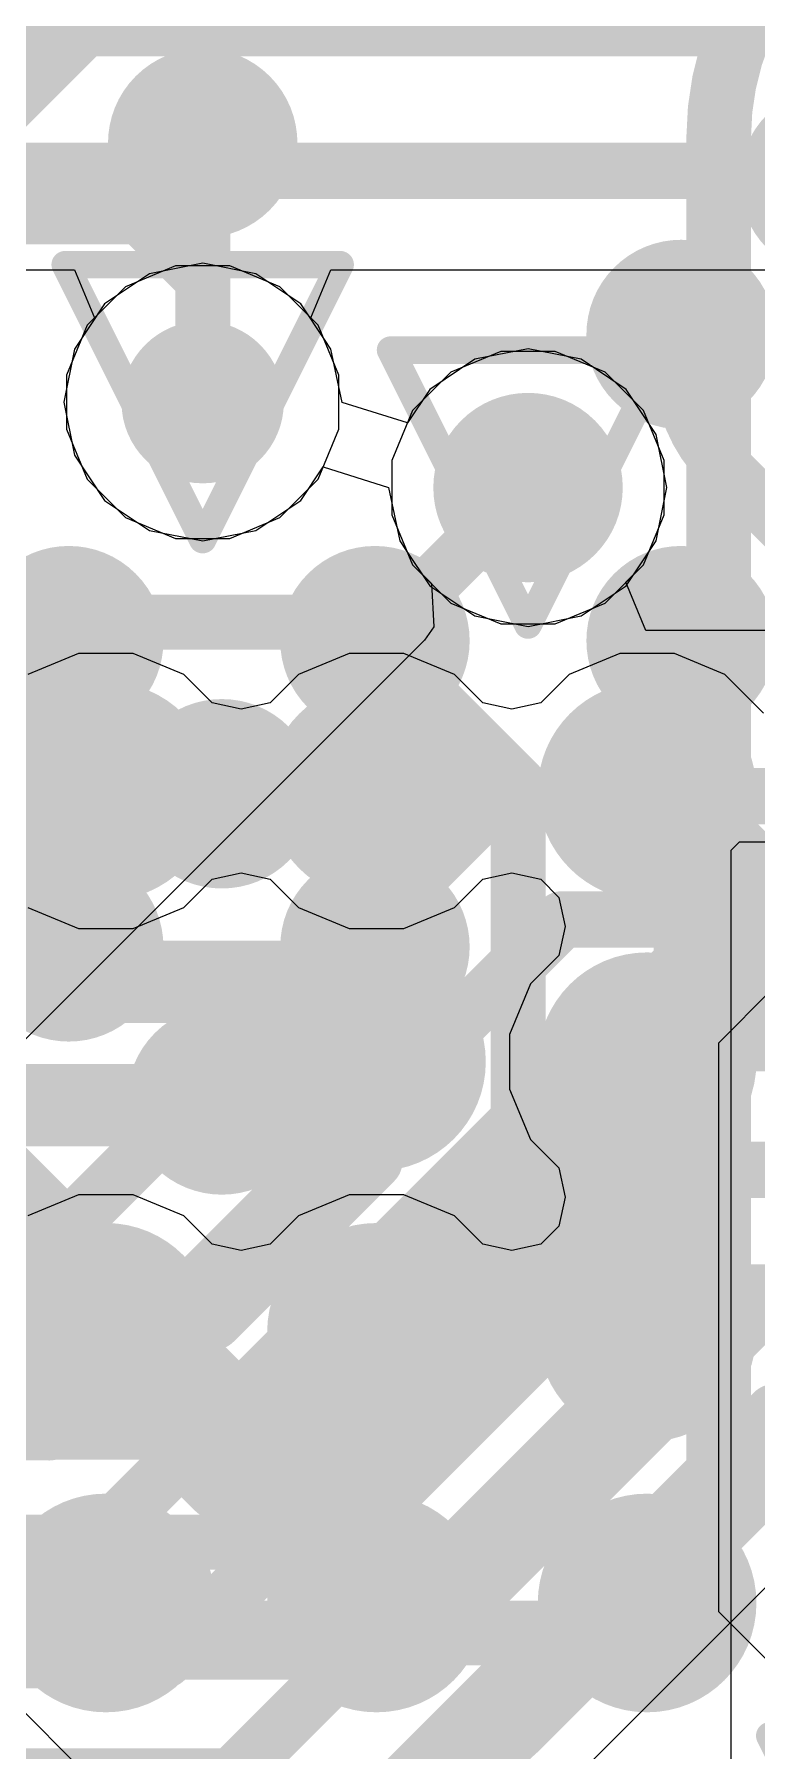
# Model space of a CAD drawing. Header units: inches. Extents: x -6 to 283, y -12 to 154.
# Drawn here: x 53.637 to 54.972, y -2.967 to 0.204 of the extents above; entities that cross this region are included whole.
import ezdxf

# ---------------------------------------------------------------- set-up
doc = ezdxf.new("R2010")
doc.units = ezdxf.units.IN
for name, color, linetype in [('Bottom Layer', 5, 'Continuous'), ('Bottom Paste', 16, 'Continuous'), ('Bottom Solder', 6, 'Continuous'), ('Drill Drawing', 1, 'Continuous'), ('GND-1', 16, 'Continuous'), ('GND-2', 90, 'Continuous'), ('GND-3', 216, 'Continuous'), ('GND-4', 54, 'Continuous'), ('PWR-1', 156, 'Continuous'), ('PWR-2', 130, 'Continuous'), ('Signal L1', 76, 'Continuous'), ('Signal L2', 6, 'Continuous'), ('Top Layer', 1, 'Continuous'), ('Top Overlay', 2, 'Continuous'), ('Top Paste', 8, 'Continuous'), ('Top Solder', 216, 'Continuous'), ('Via Holes', 16, 'Continuous')]:
    doc.layers.add(name, color=color, linetype=linetype)

# ---------------------------------------------------------------- blocks, each defined once
blk = doc.blocks.new('FBGA_153_11_5_13__B_56')
at = {"layer": 'Bottom Layer'}
h = blk.add_hatch(color=5, dxfattribs=at)
edge = h.paths.add_edge_path()
edge.add_arc((-3.25, 3.25), 0.127, 0, 360)
h = blk.add_hatch(color=5, dxfattribs=at)
edge = h.paths.add_edge_path()
edge.add_arc((-2.75, 3.25), 0.127, 0, 360)
h = blk.add_hatch(color=5, dxfattribs=at)
edge = h.paths.add_edge_path()
edge.add_arc((-2.25, 3.25), 0.127, 0, 360)
h = blk.add_hatch(color=5, dxfattribs=at)
edge = h.paths.add_edge_path()
edge.add_arc((-2.75, 2.75), 0.127, 0, 360)
h = blk.add_hatch(color=5, dxfattribs=at)
edge = h.paths.add_edge_path()
edge.add_arc((-2.25, 2.75), 0.127, 0, 360)
h = blk.add_hatch(color=5, dxfattribs=at)
edge = h.paths.add_edge_path()
edge.add_arc((-3.25, 2.25), 0.127, 0, 360)
h = blk.add_hatch(color=5, dxfattribs=at)
edge = h.paths.add_edge_path()
edge.add_arc((-2.75, 2.25), 0.127, 0, 360)
h = blk.add_hatch(color=5, dxfattribs=at)
edge = h.paths.add_edge_path()
edge.add_arc((-2.25, 2.25), 0.127, 0, 360)
h = blk.add_hatch(color=5, dxfattribs=at)
edge = h.paths.add_edge_path()
edge.add_arc((-3.25, 1.75), 0.127, 0, 360)
h = blk.add_hatch(color=5, dxfattribs=at)
edge = h.paths.add_edge_path()
edge.add_arc((-2.75, 1.75), 0.127, 0, 360)
h = blk.add_hatch(color=5, dxfattribs=at)
edge = h.paths.add_edge_path()
edge.add_arc((-2.25, 1.75), 0.127, 0, 360)
at = {"layer": 'Bottom Paste'}
h = blk.add_hatch(color=16, dxfattribs=at)
edge = h.paths.add_edge_path()
edge.add_arc((-3.25, 3.25), 0.127, 0, 360)
h = blk.add_hatch(color=16, dxfattribs=at)
edge = h.paths.add_edge_path()
edge.add_arc((-2.75, 3.25), 0.127, 0, 360)
h = blk.add_hatch(color=16, dxfattribs=at)
edge = h.paths.add_edge_path()
edge.add_arc((-2.25, 3.25), 0.127, 0, 360)
h = blk.add_hatch(color=16, dxfattribs=at)
edge = h.paths.add_edge_path()
edge.add_arc((-2.75, 2.75), 0.127, 0, 360)
h = blk.add_hatch(color=16, dxfattribs=at)
edge = h.paths.add_edge_path()
edge.add_arc((-2.25, 2.75), 0.127, 0, 360)
h = blk.add_hatch(color=16, dxfattribs=at)
edge = h.paths.add_edge_path()
edge.add_arc((-3.25, 2.25), 0.127, 0, 360)
h = blk.add_hatch(color=16, dxfattribs=at)
edge = h.paths.add_edge_path()
edge.add_arc((-2.75, 2.25), 0.127, 0, 360)
h = blk.add_hatch(color=16, dxfattribs=at)
edge = h.paths.add_edge_path()
edge.add_arc((-2.25, 2.25), 0.127, 0, 360)
h = blk.add_hatch(color=16, dxfattribs=at)
edge = h.paths.add_edge_path()
edge.add_arc((-3.25, 1.75), 0.127, 0, 360)
h = blk.add_hatch(color=16, dxfattribs=at)
edge = h.paths.add_edge_path()
edge.add_arc((-2.75, 1.75), 0.127, 0, 360)
h = blk.add_hatch(color=16, dxfattribs=at)
edge = h.paths.add_edge_path()
edge.add_arc((-2.25, 1.75), 0.127, 0, 360)
at = {"layer": 'Bottom Solder'}
h = blk.add_hatch(color=6, dxfattribs=at)
edge = h.paths.add_edge_path()
edge.add_arc((-3.25, 3.25), 0.202, 0, 360)
h = blk.add_hatch(color=6, dxfattribs=at)
edge = h.paths.add_edge_path()
edge.add_arc((-2.75, 3.25), 0.202, 0, 360)
h = blk.add_hatch(color=6, dxfattribs=at)
edge = h.paths.add_edge_path()
edge.add_arc((-2.25, 3.25), 0.202, 0, 360)
h = blk.add_hatch(color=6, dxfattribs=at)
edge = h.paths.add_edge_path()
edge.add_arc((-2.75, 2.75), 0.202, 0, 360)
h = blk.add_hatch(color=6, dxfattribs=at)
edge = h.paths.add_edge_path()
edge.add_arc((-2.25, 2.75), 0.202, 0, 360)
h = blk.add_hatch(color=6, dxfattribs=at)
edge = h.paths.add_edge_path()
edge.add_arc((-3.25, 2.25), 0.202, 0, 360)
h = blk.add_hatch(color=6, dxfattribs=at)
edge = h.paths.add_edge_path()
edge.add_arc((-2.75, 2.25), 0.202, 0, 360)
h = blk.add_hatch(color=6, dxfattribs=at)
edge = h.paths.add_edge_path()
edge.add_arc((-2.25, 2.25), 0.202, 0, 360)
h = blk.add_hatch(color=6, dxfattribs=at)
edge = h.paths.add_edge_path()
edge.add_arc((-3.25, 1.75), 0.202, 0, 360)
h = blk.add_hatch(color=6, dxfattribs=at)
edge = h.paths.add_edge_path()
edge.add_arc((-2.75, 1.75), 0.202, 0, 360)
h = blk.add_hatch(color=6, dxfattribs=at)
edge = h.paths.add_edge_path()
edge.add_arc((-2.25, 1.75), 0.202, 0, 360)
blk = doc.blocks.new('BGA_565_15_5_14_4__57')
at = {"layer": 'Top Layer'}
h = blk.add_hatch(color=1, dxfattribs=at)
edge = h.paths.add_edge_path()
edge.add_arc((6.2, 6.8), 0.125, 0, 360)
h = blk.add_hatch(color=1, dxfattribs=at)
edge = h.paths.add_edge_path()
edge.add_arc((7, 6.8), 0.125, 0, 360)
h = blk.add_hatch(color=1, dxfattribs=at)
edge = h.paths.add_edge_path()
edge.add_arc((7.4, 6.8), 0.125, 0, 360)
h = blk.add_hatch(color=1, dxfattribs=at)
edge = h.paths.add_edge_path()
edge.add_arc((5.8, 6.4), 0.125, 0, 360)
h = blk.add_hatch(color=1, dxfattribs=at)
edge = h.paths.add_edge_path()
edge.add_arc((6.2, 6.4), 0.125, 0, 360)
h = blk.add_hatch(color=1, dxfattribs=at)
edge = h.paths.add_edge_path()
edge.add_arc((6.6, 6.4), 0.125, 0, 360)
h = blk.add_hatch(color=1, dxfattribs=at)
edge = h.paths.add_edge_path()
edge.add_arc((7, 6.4), 0.125, 0, 360)
h = blk.add_hatch(color=1, dxfattribs=at)
edge = h.paths.add_edge_path()
edge.add_arc((7.4, 6.4), 0.125, 0, 360)
h = blk.add_hatch(color=1, dxfattribs=at)
edge = h.paths.add_edge_path()
edge.add_arc((7, 6), 0.125, 0, 360)
h = blk.add_hatch(color=1, dxfattribs=at)
edge = h.paths.add_edge_path()
edge.add_arc((6.175, 5.525), 0.125, 0, 360)
at = {"layer": 'Top Paste'}
h = blk.add_hatch(color=8, dxfattribs=at)
edge = h.paths.add_edge_path()
edge.add_arc((6.2, 6.8), 0.125, 0, 360)
h = blk.add_hatch(color=8, dxfattribs=at)
edge = h.paths.add_edge_path()
edge.add_arc((7, 6.8), 0.125, 0, 360)
h = blk.add_hatch(color=8, dxfattribs=at)
edge = h.paths.add_edge_path()
edge.add_arc((7.4, 6.8), 0.125, 0, 360)
h = blk.add_hatch(color=8, dxfattribs=at)
edge = h.paths.add_edge_path()
edge.add_arc((5.8, 6.4), 0.125, 0, 360)
h = blk.add_hatch(color=8, dxfattribs=at)
edge = h.paths.add_edge_path()
edge.add_arc((6.2, 6.4), 0.125, 0, 360)
h = blk.add_hatch(color=8, dxfattribs=at)
edge = h.paths.add_edge_path()
edge.add_arc((6.6, 6.4), 0.125, 0, 360)
h = blk.add_hatch(color=8, dxfattribs=at)
edge = h.paths.add_edge_path()
edge.add_arc((7, 6.4), 0.125, 0, 360)
h = blk.add_hatch(color=8, dxfattribs=at)
edge = h.paths.add_edge_path()
edge.add_arc((7.4, 6.4), 0.125, 0, 360)
h = blk.add_hatch(color=8, dxfattribs=at)
edge = h.paths.add_edge_path()
edge.add_arc((7, 6), 0.125, 0, 360)
h = blk.add_hatch(color=8, dxfattribs=at)
edge = h.paths.add_edge_path()
edge.add_arc((6.175, 5.525), 0.125, 0, 360)
at = {"layer": 'Top Solder'}
h = blk.add_hatch(color=216, dxfattribs=at)
edge = h.paths.add_edge_path()
edge.add_arc((6.2, 6.8), 0.175, 0, 360)
h = blk.add_hatch(color=216, dxfattribs=at)
edge = h.paths.add_edge_path()
edge.add_arc((7, 6.8), 0.175, 0, 360)
h = blk.add_hatch(color=216, dxfattribs=at)
edge = h.paths.add_edge_path()
edge.add_arc((7.4, 6.8), 0.175, 0, 360)
h = blk.add_hatch(color=216, dxfattribs=at)
edge = h.paths.add_edge_path()
edge.add_arc((5.4, 6.4), 0.175, 0, 360)
h = blk.add_hatch(color=216, dxfattribs=at)
edge = h.paths.add_edge_path()
edge.add_arc((5.8, 6.4), 0.175, 0, 360)
h = blk.add_hatch(color=216, dxfattribs=at)
edge = h.paths.add_edge_path()
edge.add_arc((6.2, 6.4), 0.175, 0, 360)
h = blk.add_hatch(color=216, dxfattribs=at)
edge = h.paths.add_edge_path()
edge.add_arc((6.6, 6.4), 0.175, 0, 360)
h = blk.add_hatch(color=216, dxfattribs=at)
edge = h.paths.add_edge_path()
edge.add_arc((7, 6.4), 0.175, 0, 360)
h = blk.add_hatch(color=216, dxfattribs=at)
edge = h.paths.add_edge_path()
edge.add_arc((7.4, 6.4), 0.175, 0, 360)
h = blk.add_hatch(color=216, dxfattribs=at)
edge = h.paths.add_edge_path()
edge.add_arc((7, 6), 0.175, 0, 360)
h = blk.add_hatch(color=216, dxfattribs=at)
edge = h.paths.add_edge_path()
edge.add_arc((6.175, 5.525), 0.175, 0, 360)
at = {"layer": 'Top Overlay'}
for points in [[(7.845, 7.2958, 0.254, 0.254, 0), (4.22, 7.2958, 0.254, 0.254, 0)], [(7.845, 3.6708, 0.254, 0.254, 0), (7.845, 7.2958, 0.254, 0.254, 0)]]:
    blk.add_lwpolyline(points, format="xyseb", dxfattribs=at)
blk.add_lwpolyline([(7.7815, 7.2958, 0.127, 0.127, 1), (7.9085, 7.2958, 0.127, 0.127, 1)], format="xyseb", close=True, dxfattribs=at)
blk.add_lwpolyline([(7.7815, 7.2958, 0.127, 0.127, 1), (7.9085, 7.2958, 0.127, 0.127, 1)], format="xyseb", close=True, dxfattribs=at)

msp = doc.modelspace()

# ---------------------------------------------------------------- hatches: boundary and pattern name
at = {"layer": 'Bottom Layer'}
h = msp.add_hatch(color=5, dxfattribs=at)
edge = h.paths.add_edge_path()
edge.add_arc((53.9482, -0.4758), 0.15, 0, 360)
h = msp.add_hatch(color=5, dxfattribs=at)
edge = h.paths.add_edge_path()
edge.add_arc((54.5493, -0.6336), 0.15, 0, 360)
at = {"layer": 'GND-1'}
h = msp.add_hatch(color=16, dxfattribs=at)
edge = h.paths.add_edge_path()
edge.add_arc((53.9482, -0.4758), 0.15, 0, 360)
h = msp.add_hatch(color=16, dxfattribs=at)
edge = h.paths.add_edge_path()
edge.add_arc((54.5493, -0.6336), 0.15, 0, 360)
at = {"layer": 'GND-2'}
h = msp.add_hatch(color=90, dxfattribs=at)
edge = h.paths.add_edge_path()
edge.add_arc((53.9482, -0.4758), 0.15, 0, 360)
h = msp.add_hatch(color=90, dxfattribs=at)
edge = h.paths.add_edge_path()
edge.add_arc((54.5493, -0.6336), 0.15, 0, 360)
at = {"layer": 'GND-3'}
h = msp.add_hatch(color=216, dxfattribs=at)
edge = h.paths.add_edge_path()
edge.add_arc((53.9482, -0.4758), 0.15, 0, 360)
h = msp.add_hatch(color=216, dxfattribs=at)
edge = h.paths.add_edge_path()
edge.add_arc((54.5493, -0.6336), 0.15, 0, 360)
at = {"layer": 'GND-4'}
h = msp.add_hatch(color=54, dxfattribs=at)
edge = h.paths.add_edge_path()
edge.add_arc((53.9482, -0.4758), 0.15, 0, 360)
h = msp.add_hatch(color=54, dxfattribs=at)
edge = h.paths.add_edge_path()
edge.add_arc((54.5493, -0.6336), 0.15, 0, 360)
at = {"layer": 'PWR-1'}
h = msp.add_hatch(color=156, dxfattribs=at)
edge = h.paths.add_edge_path()
edge.add_arc((53.9482, -0.4758), 0.15, 0, 360)
h = msp.add_hatch(color=156, dxfattribs=at)
edge = h.paths.add_edge_path()
edge.add_arc((54.5493, -0.6336), 0.15, 0, 360)
at = {"layer": 'PWR-2'}
h = msp.add_hatch(color=130, dxfattribs=at)
edge = h.paths.add_edge_path()
edge.add_arc((53.9482, -0.4758), 0.15, 0, 360)
h = msp.add_hatch(color=130, dxfattribs=at)
edge = h.paths.add_edge_path()
edge.add_arc((54.5493, -0.6336), 0.15, 0, 360)
at = {"layer": 'Signal L1'}
h = msp.add_hatch(color=76, dxfattribs=at)
edge = h.paths.add_edge_path()
edge.add_arc((53.9482, -0.4758), 0.15, 0, 360)
h = msp.add_hatch(color=76, dxfattribs=at)
edge = h.paths.add_edge_path()
edge.add_arc((54.5493, -0.6336), 0.15, 0, 360)
at = {"layer": 'Signal L2'}
h = msp.add_hatch(color=6, dxfattribs=at)
edge = h.paths.add_edge_path()
edge.add_arc((53.9482, -0.4758), 0.15, 0, 360)
h = msp.add_hatch(color=6, dxfattribs=at)
edge = h.paths.add_edge_path()
edge.add_arc((54.5493, -0.6336), 0.15, 0, 360)
at = {"layer": 'Top Layer'}
h = msp.add_hatch(color=1, dxfattribs=at)
edge = h.paths.add_edge_path()
edge.add_arc((53.9482, -0.4758), 0.15, 0, 360)
h = msp.add_hatch(color=1, dxfattribs=at)
edge = h.paths.add_edge_path()
edge.add_arc((54.5493, -0.6336), 0.15, 0, 360)
at = {"layer": 'Via Holes'}
h = msp.add_hatch(color=7, dxfattribs=at)
edge = h.paths.add_edge_path()
edge.add_arc((53.9482, -0.4758), 0.075, 0, 360)
h = msp.add_hatch(color=7, dxfattribs=at)
edge = h.paths.add_edge_path()
edge.add_arc((54.5493, -0.6336), 0.075, 0, 360)

# ---------------------------------------------------------------- linework, layer by layer
at = {"layer": 'Bottom Layer'}
for p, q in [((51.3199, -0.2311), (53.7113, -0.2311)), ((53.7113, -0.2311), (53.7481, -0.32)), ((54.1483, -0.32), (54.1851, -0.2311)), ((54.1851, -0.2311), (57.1092, -0.2311)), ((53.7349, -0.3333), (53.6966, -0.4257)), ((53.7481, -0.32), (53.7349, -0.3333)), ((54.1615, -0.3333), (54.1483, -0.32)), ((54.1998, -0.4257), (54.1615, -0.3333)), ((54.4993, -0.382), (54.4068, -0.4203)), ((54.5994, -0.382), (54.4993, -0.382)), ((54.6919, -0.4203), (54.5994, -0.382)), ((53.6966, -0.4257), (53.6966, -0.5258)), ((54.1998, -0.5258), (54.1998, -0.4257)), ((54.4068, -0.4203), (54.336, -0.4911)), ((54.7626, -0.4911), (54.6919, -0.4203)), ((54.336, -0.4911), (54.2977, -0.5836)), ((54.8009, -0.5836), (54.7626, -0.4911)), ((53.6966, -0.5258), (53.7349, -0.6183)), ((54.1615, -0.6183), (54.1998, -0.5258)), ((54.2977, -0.5836), (54.2977, -0.6837)), ((54.8009, -0.6837), (54.8009, -0.5836)), ((53.7349, -0.6183), (53.8057, -0.6891)), ((54.0907, -0.6891), (54.1615, -0.6183)), ((53.8057, -0.6891), (53.8981, -0.7274)), ((53.9982, -0.7274), (54.0907, -0.6891)), ((54.2977, -0.6837), (54.336, -0.7761)), ((54.7626, -0.7761), (54.8009, -0.6837)), ((53.8981, -0.7274), (53.9982, -0.7274)), ((54.336, -0.7761), (54.4068, -0.8469)), ((54.6919, -0.8469), (54.7626, -0.7761)), ((54.4068, -0.8469), (54.4993, -0.8852)), ((54.5994, -0.8852), (54.6919, -0.8469)), ((54.4993, -0.8852), (54.5994, -0.8852)), ((53.7188, -0.9404), (53.6254, -0.979)), ((53.8198, -0.9404), (53.7188, -0.9404)), ((53.9132, -0.979), (53.8198, -0.9404)), ((54.2188, -0.9404), (54.1254, -0.979)), ((54.3198, -0.9404), (54.2188, -0.9404)), ((54.4132, -0.979), (54.3198, -0.9404)), ((54.7188, -0.9404), (54.6254, -0.979)), ((54.8198, -0.9404), (54.7188, -0.9404)), ((54.9132, -0.979), (54.8198, -0.9404)), ((53.9656, -1.0315), (53.9132, -0.979)), ((54.1254, -0.979), (54.073, -1.0315)), ((54.4656, -1.0315), (54.4132, -0.979)), ((54.6254, -0.979), (54.573, -1.0315)), ((54.9846, -1.0505), (54.9132, -0.979)), ((54.0193, -1.043), (53.9656, -1.0315)), ((54.073, -1.0315), (54.0193, -1.043)), ((54.5193, -1.043), (54.4656, -1.0315)), ((54.573, -1.0315), (54.5193, -1.043)), ((54.9397, -1.2885), (54.9238, -1.3044)), ((61.5168, -1.2885), (54.9397, -1.2885)), ((54.9238, -1.3044), (54.9238, -7.1748)), ((53.9132, -1.4097), (53.9656, -1.3573)), ((53.9656, -1.3573), (54.0193, -1.3457)), ((54.0193, -1.3457), (54.073, -1.3573)), ((54.073, -1.3573), (54.1254, -1.4097)), ((54.4132, -1.4097), (54.4656, -1.3573)), ((54.4656, -1.3573), (54.5193, -1.3457)), ((54.5193, -1.3457), (54.573, -1.3573)), ((54.573, -1.3573), (54.6064, -1.3907)), ((54.6064, -1.3907), (54.6179, -1.4444)), ((53.6254, -1.4097), (53.7188, -1.4484)), ((53.8198, -1.4484), (53.9132, -1.4097)), ((54.1254, -1.4097), (54.2188, -1.4484)), ((54.3198, -1.4484), (54.4132, -1.4097)), ((53.7188, -1.4484), (53.8198, -1.4484)), ((54.2188, -1.4484), (54.3198, -1.4484)), ((54.6179, -1.4444), (54.6064, -1.498)), ((54.6064, -1.498), (54.5539, -1.5505)), ((54.5539, -1.5505), (54.5153, -1.6438)), ((54.5153, -1.6438), (54.5153, -1.7449)), ((54.5153, -1.7449), (54.5539, -1.8382)), ((54.5539, -1.8382), (54.6064, -1.8907)), ((54.6064, -1.8907), (54.6179, -1.9444)), ((53.7188, -1.9404), (53.6254, -1.979)), ((53.8198, -1.9404), (53.7188, -1.9404)), ((53.9132, -1.979), (53.8198, -1.9404)), ((54.2188, -1.9404), (54.1254, -1.979)), ((54.3198, -1.9404), (54.2188, -1.9404)), ((54.4132, -1.979), (54.3198, -1.9404)), ((54.6179, -1.9444), (54.6064, -1.998)), ((53.9656, -2.0315), (53.9132, -1.979)), ((54.1254, -1.979), (54.073, -2.0315)), ((54.4656, -2.0315), (54.4132, -1.979)), ((54.6064, -1.998), (54.573, -2.0315)), ((54.0193, -2.043), (53.9656, -2.0315)), ((54.073, -2.0315), (54.0193, -2.043)), ((54.5193, -2.043), (54.4656, -2.0315)), ((54.573, -2.0315), (54.5193, -2.043))]:
    msp.add_line(p, q, dxfattribs=at)
for points in [[(51.4279, 0.215, 0.1041, 0.1041, 0), (57.3232, 0.215, 0.1041, 0.1041, 0)], [(51.3199, -0.0486, 0.1041, 0.1041, 0), (57.1848, -0.0486, 0.1041, 0.1041, 0)], [(54.7693, -1.1944, 0.2032, 0.2032, 0), (55.2693, -1.6944, 0.2032, 0.2032, 0)], [(53.2481, -1.5467, 0.1524, 0.1524, 0), (54.1216, -1.5467, 0.1524, 0.1524, 0)], [(54.1216, -1.5467, 0.1524, 0.1524, 0), (54.2693, -1.6944, 0.1524, 0.1524, 0)]]:
    msp.add_lwpolyline(points, format="xyseb", dxfattribs=at)
for points in [[(54.7185, -1.1944, 0.1016, 0.1016, 1), (54.8201, -1.1944, 0.1016, 0.1016, 1)], [(54.0835, -1.5467, 0.0762, 0.0762, 1), (54.1597, -1.5467, 0.0762, 0.0762, 1)], [(54.0835, -1.5467, 0.0762, 0.0762, 1), (54.1597, -1.5467, 0.0762, 0.0762, 1)], [(54.2312, -1.6944, 0.0762, 0.0762, 1), (54.3074, -1.6944, 0.0762, 0.0762, 1)]]:
    msp.add_lwpolyline(points, format="xyseb", close=True, dxfattribs=at)
at = {"layer": 'Drill Drawing'}
for points in [[(53.6942, -0.2218, 0.0508, 0.0508, 0), (54.2022, -0.2218, 0.0508, 0.0508, 0)], [(53.6942, -0.2218, 0.0508, 0.0508, 0), (53.9482, -0.7298, 0.0508, 0.0508, 0)], [(53.9482, -0.7298, 0.0508, 0.0508, 0), (54.2022, -0.2218, 0.0508, 0.0508, 0)], [(54.2953, -0.3796, 0.0508, 0.0508, 0), (54.8033, -0.3796, 0.0508, 0.0508, 0)], [(54.2953, -0.3796, 0.0508, 0.0508, 0), (54.5493, -0.8876, 0.0508, 0.0508, 0)], [(54.5493, -0.8876, 0.0508, 0.0508, 0), (54.8033, -0.3796, 0.0508, 0.0508, 0)], [(54.9959, -2.9398, 0.0508, 0.0508, 0), (55.5039, -2.9398, 0.0508, 0.0508, 0)], [(54.9959, -2.9398, 0.0508, 0.0508, 0), (55.2499, -3.4478, 0.0508, 0.0508, 0)]]:
    msp.add_lwpolyline(points, format="xyseb", dxfattribs=at)
for points in [[(53.6815, -0.2218, 0.0254, 0.0254, 1), (53.7069, -0.2218, 0.0254, 0.0254, 1)], [(53.6815, -0.2218, 0.0254, 0.0254, 1), (53.7069, -0.2218, 0.0254, 0.0254, 1)], [(54.1895, -0.2218, 0.0254, 0.0254, 1), (54.2149, -0.2218, 0.0254, 0.0254, 1)], [(54.1895, -0.2218, 0.0254, 0.0254, 1), (54.2149, -0.2218, 0.0254, 0.0254, 1)], [(54.2826, -0.3796, 0.0254, 0.0254, 1), (54.308, -0.3796, 0.0254, 0.0254, 1)], [(54.2826, -0.3796, 0.0254, 0.0254, 1), (54.308, -0.3796, 0.0254, 0.0254, 1)], [(54.7906, -0.3796, 0.0254, 0.0254, 1), (54.816, -0.3796, 0.0254, 0.0254, 1)], [(54.7906, -0.3796, 0.0254, 0.0254, 1), (54.816, -0.3796, 0.0254, 0.0254, 1)], [(53.9355, -0.7298, 0.0254, 0.0254, 1), (53.9609, -0.7298, 0.0254, 0.0254, 1)], [(53.9355, -0.7298, 0.0254, 0.0254, 1), (53.9609, -0.7298, 0.0254, 0.0254, 1)], [(54.5366, -0.8876, 0.0254, 0.0254, 1), (54.562, -0.8876, 0.0254, 0.0254, 1)], [(54.5366, -0.8876, 0.0254, 0.0254, 1), (54.562, -0.8876, 0.0254, 0.0254, 1)], [(54.9832, -2.9398, 0.0254, 0.0254, 1), (55.0086, -2.9398, 0.0254, 0.0254, 1)], [(54.9832, -2.9398, 0.0254, 0.0254, 1), (55.0086, -2.9398, 0.0254, 0.0254, 1)]]:
    msp.add_lwpolyline(points, format="xyseb", close=True, dxfattribs=at)
at = {"layer": 'GND-1'}
for p, q in [((53.8981, -0.2242), (53.8057, -0.2625)), ((53.9982, -0.2242), (53.8981, -0.2242)), ((54.0907, -0.2625), (53.9982, -0.2242)), ((53.8057, -0.2625), (53.7349, -0.3333)), ((54.1615, -0.3333), (54.0907, -0.2625)), ((53.7349, -0.3333), (53.6966, -0.4257)), ((54.1998, -0.4257), (54.1615, -0.3333)), ((54.4993, -0.382), (54.4068, -0.4203)), ((54.5994, -0.382), (54.4993, -0.382)), ((54.6919, -0.4203), (54.5994, -0.382)), ((53.6966, -0.4257), (53.6966, -0.5258)), ((54.1998, -0.5258), (54.1998, -0.4257)), ((54.4068, -0.4203), (54.336, -0.4911)), ((54.7626, -0.4911), (54.6919, -0.4203)), ((54.336, -0.4911), (54.2977, -0.5836)), ((54.8009, -0.5836), (54.7626, -0.4911)), ((53.6966, -0.5258), (53.7349, -0.6183)), ((54.1615, -0.6183), (54.1998, -0.5258)), ((54.2977, -0.5836), (54.2977, -0.6837)), ((54.8009, -0.6837), (54.8009, -0.5836)), ((53.7349, -0.6183), (53.8057, -0.6891)), ((54.0907, -0.6891), (54.1615, -0.6183)), ((53.8057, -0.6891), (53.8981, -0.7274)), ((53.9982, -0.7274), (54.0907, -0.6891)), ((54.2977, -0.6837), (54.336, -0.7761)), ((54.7626, -0.7761), (54.8009, -0.6837)), ((53.8981, -0.7274), (53.9982, -0.7274)), ((54.336, -0.7761), (54.4068, -0.8469)), ((54.6919, -0.8469), (54.7626, -0.7761)), ((54.4068, -0.8469), (54.4993, -0.8852)), ((54.5994, -0.8852), (54.6919, -0.8469)), ((54.4993, -0.8852), (54.5994, -0.8852))]:
    msp.add_line(p, q, dxfattribs=at)
at = {"layer": 'GND-2'}
for p, q in [((53.8981, -0.2242), (53.8057, -0.2625)), ((53.9982, -0.2242), (53.8981, -0.2242)), ((54.0907, -0.2625), (53.9982, -0.2242)), ((53.8057, -0.2625), (53.7349, -0.3333)), ((54.1615, -0.3333), (54.0907, -0.2625)), ((53.7349, -0.3333), (53.6966, -0.4257)), ((54.1998, -0.4257), (54.1615, -0.3333)), ((54.4993, -0.382), (54.4068, -0.4203)), ((54.5994, -0.382), (54.4993, -0.382)), ((54.6919, -0.4203), (54.5994, -0.382)), ((53.6966, -0.4257), (53.6966, -0.5258)), ((54.1998, -0.5258), (54.1998, -0.4257)), ((54.4068, -0.4203), (54.336, -0.4911)), ((54.7626, -0.4911), (54.6919, -0.4203)), ((54.336, -0.4911), (54.2977, -0.5836)), ((54.8009, -0.5836), (54.7626, -0.4911)), ((53.6966, -0.5258), (53.7349, -0.6183)), ((54.1615, -0.6183), (54.1998, -0.5258)), ((54.2977, -0.5836), (54.2977, -0.6837)), ((54.8009, -0.6837), (54.8009, -0.5836)), ((53.7349, -0.6183), (53.8057, -0.6891)), ((54.0907, -0.6891), (54.1615, -0.6183)), ((53.8057, -0.6891), (53.8981, -0.7274)), ((53.9982, -0.7274), (54.0907, -0.6891)), ((54.2977, -0.6837), (54.336, -0.7761)), ((54.7626, -0.7761), (54.8009, -0.6837)), ((53.8981, -0.7274), (53.9982, -0.7274)), ((54.336, -0.7761), (54.4068, -0.8469)), ((54.6919, -0.8469), (54.7626, -0.7761)), ((54.4068, -0.8469), (54.4993, -0.8852)), ((54.5994, -0.8852), (54.6919, -0.8469)), ((54.4993, -0.8852), (54.5994, -0.8852))]:
    msp.add_line(p, q, dxfattribs=at)
at = {"layer": 'GND-3'}
for p, q in [((53.8981, -0.2242), (53.8057, -0.2625)), ((53.9982, -0.2242), (53.8981, -0.2242)), ((54.0907, -0.2625), (53.9982, -0.2242)), ((53.8057, -0.2625), (53.7349, -0.3333)), ((54.1615, -0.3333), (54.0907, -0.2625)), ((53.7349, -0.3333), (53.6966, -0.4257)), ((54.1998, -0.4257), (54.1615, -0.3333)), ((54.4993, -0.382), (54.4068, -0.4203)), ((54.5994, -0.382), (54.4993, -0.382)), ((54.6919, -0.4203), (54.5994, -0.382)), ((53.6966, -0.4257), (53.6966, -0.5258)), ((54.1998, -0.5258), (54.1998, -0.4257)), ((54.4068, -0.4203), (54.336, -0.4911)), ((54.7626, -0.4911), (54.6919, -0.4203)), ((54.336, -0.4911), (54.2977, -0.5836)), ((54.8009, -0.5836), (54.7626, -0.4911)), ((53.6966, -0.5258), (53.7349, -0.6183)), ((54.1615, -0.6183), (54.1998, -0.5258)), ((54.2977, -0.5836), (54.2977, -0.6837)), ((54.8009, -0.6837), (54.8009, -0.5836)), ((53.7349, -0.6183), (53.8057, -0.6891)), ((54.0907, -0.6891), (54.1615, -0.6183)), ((53.8057, -0.6891), (53.8981, -0.7274)), ((53.9982, -0.7274), (54.0907, -0.6891)), ((54.2977, -0.6837), (54.336, -0.7761)), ((54.7626, -0.7761), (54.8009, -0.6837)), ((53.8981, -0.7274), (53.9982, -0.7274)), ((54.336, -0.7761), (54.4068, -0.8469)), ((54.6919, -0.8469), (54.7626, -0.7761)), ((54.4068, -0.8469), (54.4993, -0.8852)), ((54.5994, -0.8852), (54.6919, -0.8469)), ((54.4993, -0.8852), (54.5994, -0.8852))]:
    msp.add_line(p, q, dxfattribs=at)
at = {"layer": 'GND-4'}
for p, q in [((53.8981, -0.2242), (53.8057, -0.2625)), ((53.9982, -0.2242), (53.8981, -0.2242)), ((54.0907, -0.2625), (53.9982, -0.2242)), ((53.8057, -0.2625), (53.7349, -0.3333)), ((54.1615, -0.3333), (54.0907, -0.2625)), ((53.7349, -0.3333), (53.6966, -0.4257)), ((54.1998, -0.4257), (54.1615, -0.3333)), ((54.4993, -0.382), (54.4068, -0.4203)), ((54.5994, -0.382), (54.4993, -0.382)), ((54.6919, -0.4203), (54.5994, -0.382)), ((53.6966, -0.4257), (53.6966, -0.5258)), ((54.1998, -0.5258), (54.1998, -0.4257)), ((54.4068, -0.4203), (54.336, -0.4911)), ((54.7626, -0.4911), (54.6919, -0.4203)), ((54.336, -0.4911), (54.2977, -0.5836)), ((54.8009, -0.5836), (54.7626, -0.4911)), ((53.6966, -0.5258), (53.7349, -0.6183)), ((54.1615, -0.6183), (54.1998, -0.5258)), ((54.2977, -0.5836), (54.2977, -0.6837)), ((54.8009, -0.6837), (54.8009, -0.5836)), ((53.7349, -0.6183), (53.8057, -0.6891)), ((54.0907, -0.6891), (54.1615, -0.6183)), ((53.8057, -0.6891), (53.8981, -0.7274)), ((53.9982, -0.7274), (54.0907, -0.6891)), ((54.2977, -0.6837), (54.336, -0.7761)), ((54.7626, -0.7761), (54.8009, -0.6837)), ((53.8981, -0.7274), (53.9982, -0.7274)), ((54.336, -0.7761), (54.4068, -0.8469)), ((54.6919, -0.8469), (54.7626, -0.7761)), ((54.4068, -0.8469), (54.4993, -0.8852)), ((54.5994, -0.8852), (54.6919, -0.8469)), ((54.4993, -0.8852), (54.5994, -0.8852))]:
    msp.add_line(p, q, dxfattribs=at)
at = {"layer": 'PWR-1'}
for p, q in [((53.9482, -0.2192), (53.85, -0.2388)), ((54.0464, -0.2388), (53.9482, -0.2192)), ((53.85, -0.2388), (53.7668, -0.2944)), ((54.1296, -0.2944), (54.0464, -0.2388)), ((53.7668, -0.2944), (53.7112, -0.3776)), ((54.1745, -0.3616), (54.1296, -0.2944)), ((53.7112, -0.3776), (53.6917, -0.4758)), ((54.1852, -0.3776), (54.1745, -0.3616)), ((54.2061, -0.4762), (54.1852, -0.3776)), ((54.5493, -0.3771), (54.4512, -0.3966)), ((54.6475, -0.3966), (54.5493, -0.3771)), ((54.4512, -0.3966), (54.3679, -0.4522)), ((54.7307, -0.4522), (54.6475, -0.3966)), ((54.3679, -0.4522), (54.3266, -0.5141)), ((54.7863, -0.5354), (54.7307, -0.4522)), ((53.6917, -0.4758), (53.7112, -0.5739)), ((54.3266, -0.5141), (54.2061, -0.4762)), ((54.8059, -0.6336), (54.7863, -0.5354)), ((53.7112, -0.5739), (53.7668, -0.6572)), ((54.1296, -0.6572), (54.171, -0.5953)), ((54.171, -0.5953), (54.2915, -0.6332)), ((54.2915, -0.6332), (54.3123, -0.7318)), ((54.7863, -0.7318), (54.8059, -0.6336)), ((53.7668, -0.6572), (53.85, -0.7128)), ((54.0464, -0.7128), (54.1296, -0.6572)), ((53.85, -0.7128), (53.9482, -0.7323)), ((53.9482, -0.7323), (54.0464, -0.7128)), ((54.3123, -0.7318), (54.3231, -0.7478)), ((54.3231, -0.7478), (54.3679, -0.815)), ((54.7307, -0.815), (54.7863, -0.7318)), ((54.3679, -0.815), (54.4512, -0.8706)), ((54.6475, -0.8706), (54.7307, -0.815)), ((54.4512, -0.8706), (54.5493, -0.8901)), ((54.5493, -0.8901), (54.6475, -0.8706))]:
    msp.add_line(p, q, dxfattribs=at)
at = {"layer": 'PWR-2'}
for p, q in [((53.8981, -0.2242), (53.8057, -0.2625)), ((53.9982, -0.2242), (53.8981, -0.2242)), ((54.0907, -0.2625), (53.9982, -0.2242)), ((53.8057, -0.2625), (53.7349, -0.3333)), ((54.1615, -0.3333), (54.0907, -0.2625)), ((53.7349, -0.3333), (53.6966, -0.4257)), ((54.1998, -0.4257), (54.1615, -0.3333)), ((54.4993, -0.382), (54.4068, -0.4203)), ((54.5994, -0.382), (54.4993, -0.382)), ((54.6919, -0.4203), (54.5994, -0.382)), ((53.6966, -0.4257), (53.6966, -0.5258)), ((54.1998, -0.5258), (54.1998, -0.4257)), ((54.4068, -0.4203), (54.336, -0.4911)), ((54.7626, -0.4911), (54.6919, -0.4203)), ((54.336, -0.4911), (54.2977, -0.5836)), ((54.8009, -0.5836), (54.7626, -0.4911)), ((53.6966, -0.5258), (53.7349, -0.6183)), ((54.1615, -0.6183), (54.1998, -0.5258)), ((54.2977, -0.5836), (54.2977, -0.6837)), ((54.8009, -0.6837), (54.8009, -0.5836)), ((53.7349, -0.6183), (53.8057, -0.6891)), ((54.0907, -0.6891), (54.1615, -0.6183)), ((53.8057, -0.6891), (53.8981, -0.7274)), ((53.9982, -0.7274), (54.0907, -0.6891)), ((54.2977, -0.6837), (54.336, -0.7761)), ((54.7626, -0.7761), (54.8009, -0.6837)), ((53.8981, -0.7274), (53.9982, -0.7274)), ((54.336, -0.7761), (54.3707, -0.8108)), ((54.7302, -0.8086), (54.7626, -0.7761)), ((54.3707, -0.8108), (54.3755, -0.8908)), ((54.767, -0.8975), (54.7302, -0.8086)), ((54.3579, -0.9155), (53.3883, -1.8851)), ((54.3755, -0.8908), (54.3579, -0.9155)), ((55.7844, -0.8975), (54.767, -0.8975))]:
    msp.add_line(p, q, dxfattribs=at)
for points in [[(53.5386, -2.1618, 0.1041, 0.1041, 0), (54.4968, -1.2036, 0.1041, 0.1041, 0)], [(54.4968, -1.2036, 0.1041, 0.1041, 0), (61.3548, -1.2036, 0.1041, 0.1041, 0)], [(53.6646, -2.3791, 0.1041, 0.1041, 0), (54.6123, -1.4315, 0.1041, 0.1041, 0)], [(54.6123, -1.4315, 0.1041, 0.1041, 0), (61.2012, -1.4315, 0.1041, 0.1041, 0)], [(53.7464, -2.5883, 0.1041, 0.1041, 0), (54.6749, -1.6599, 0.1041, 0.1041, 0)], [(54.6749, -1.6599, 0.1041, 0.1041, 0), (61.0555, -1.6599, 0.1041, 0.1041, 0)], [(53.8783, -2.7998, 0.1041, 0.1041, 0), (54.7838, -1.8944, 0.1041, 0.1041, 0)], [(54.7838, -1.8944, 0.1041, 0.1041, 0), (60.8693, -1.8944, 0.1041, 0.1041, 0)], [(54.0019, -3.0152, 0.1041, 0.1041, 0), (54.8962, -2.1208, 0.1041, 0.1041, 0)], [(54.8962, -2.1208, 0.1041, 0.1041, 0), (60.6203, -2.1208, 0.1041, 0.1041, 0)], [(54.1145, -3.2315, 0.1041, 0.1041, 0), (55.0039, -2.3421, 0.1041, 0.1041, 0)], [(55.0039, -2.3421, 0.1041, 0.1041, 0), (60.4196, -2.3421, 0.1041, 0.1041, 0)], [(45.0432, -2.3791, 0.1041, 0.1041, 0), (53.6646, -2.3791, 0.1041, 0.1041, 0)], [(45.4198, -2.5883, 0.1041, 0.1041, 0), (53.7464, -2.5883, 0.1041, 0.1041, 0)], [(45.57, -2.7998, 0.1041, 0.1041, 0), (53.8783, -2.7998, 0.1041, 0.1041, 0)], [(45.7264, -3.0152, 0.1041, 0.1041, 0), (54.0019, -3.0152, 0.1041, 0.1041, 0)]]:
    msp.add_lwpolyline(points, format="xyseb", dxfattribs=at)
for points in [[(54.4708, -1.2036, 0.0521, 0.0521, 1), (54.5229, -1.2036, 0.0521, 0.0521, 1)], [(54.4708, -1.2036, 0.0521, 0.0521, 1), (54.5229, -1.2036, 0.0521, 0.0521, 1)], [(54.5862, -1.4315, 0.0521, 0.0521, 1), (54.6383, -1.4315, 0.0521, 0.0521, 1)], [(54.5862, -1.4315, 0.0521, 0.0521, 1), (54.6383, -1.4315, 0.0521, 0.0521, 1)], [(54.6488, -1.6599, 0.0521, 0.0521, 1), (54.7009, -1.6599, 0.0521, 0.0521, 1)], [(54.6488, -1.6599, 0.0521, 0.0521, 1), (54.7009, -1.6599, 0.0521, 0.0521, 1)], [(54.7577, -1.8944, 0.0521, 0.0521, 1), (54.8098, -1.8944, 0.0521, 0.0521, 1)], [(54.7577, -1.8944, 0.0521, 0.0521, 1), (54.8098, -1.8944, 0.0521, 0.0521, 1)], [(54.8702, -2.1208, 0.0521, 0.0521, 1), (54.9223, -2.1208, 0.0521, 0.0521, 1)], [(54.8702, -2.1208, 0.0521, 0.0521, 1), (54.9223, -2.1208, 0.0521, 0.0521, 1)], [(54.9778, -2.3421, 0.0521, 0.0521, 1), (55.0299, -2.3421, 0.0521, 0.0521, 1)], [(54.9778, -2.3421, 0.0521, 0.0521, 1), (55.0299, -2.3421, 0.0521, 0.0521, 1)], [(53.6386, -2.3791, 0.0521, 0.0521, 1), (53.6907, -2.3791, 0.0521, 0.0521, 1)], [(53.6386, -2.3791, 0.0521, 0.0521, 1), (53.6907, -2.3791, 0.0521, 0.0521, 1)], [(53.7204, -2.5883, 0.0521, 0.0521, 1), (53.7724, -2.5883, 0.0521, 0.0521, 1)], [(53.7204, -2.5883, 0.0521, 0.0521, 1), (53.7724, -2.5883, 0.0521, 0.0521, 1)], [(53.8522, -2.7998, 0.0521, 0.0521, 1), (53.9043, -2.7998, 0.0521, 0.0521, 1)], [(53.8522, -2.7998, 0.0521, 0.0521, 1), (53.9043, -2.7998, 0.0521, 0.0521, 1)], [(53.9758, -3.0152, 0.0521, 0.0521, 1), (54.0279, -3.0152, 0.0521, 0.0521, 1)], [(53.9758, -3.0152, 0.0521, 0.0521, 1), (54.0279, -3.0152, 0.0521, 0.0521, 1)]]:
    msp.add_lwpolyline(points, format="xyseb", close=True, dxfattribs=at)
at = {"layer": 'Signal L1'}
for points in [[(54.9016, 0.0141, 0.1194, 0.1194, -0.198879), (55.0537, 0.3797, 0.1194, 0.1194, 0)], [(54.9016, 0.0141, 0.1194, 0.1194, 0), (54.9016, 0.013, 0.1194, 0.1194, 0)], [(54.9016, -2.4393, 0.1194, 0.1194, 0), (54.9016, 0.013, 0.1194, 0.1194, 0)], [(52.8348, -0.1337, 0.1016, 0.1016, 0), (53.8331, -0.1337, 0.1016, 0.1016, 0)], [(53.8331, -0.1337, 0.1016, 0.1016, 0), (53.9482, -0.2488, 0.1016, 0.1016, 0)], [(53.9482, -0.4758, 0.1016, 0.1016, 0), (53.9482, -0.2488, 0.1016, 0.1016, 0)], [(54.3005, -0.8825, 0.1016, 0.1016, 0), (54.5493, -0.6336, 0.1016, 0.1016, 0)], [(52.4262, -0.8825, 0.1016, 0.1016, 0), (54.3005, -0.8825, 0.1016, 0.1016, 0)], [(54.9019, -2.4492, 0.1194, 0.1194, -0.422721), (54.6097, -2.7499, 0.1194, 0.1194, 0)], [(54.9016, -2.4393, 0.1194, 0.1194, 0), (54.9019, -2.4492, 0.1194, 0.1194, 0)], [(52.5465, -2.7499, 0.1194, 0.1194, 0), (54.6086, -2.7499, 0.1194, 0.1194, 0)], [(54.6086, -2.7499, 0.1194, 0.1194, 0), (54.6097, -2.7499, 0.1194, 0.1194, 0)]]:
    msp.add_lwpolyline(points, format="xyseb", dxfattribs=at)
for points in [[(54.8717, 0.0141, 0.0597, 0.0597, 1), (54.9314, 0.0141, 0.0597, 0.0597, 1)], [(54.8717, 0.0141, 0.0597, 0.0597, 1), (54.9314, 0.0141, 0.0597, 0.0597, 1)], [(54.8717, 0.013, 0.0597, 0.0597, 1), (54.9314, 0.013, 0.0597, 0.0597, 1)], [(54.8717, 0.013, 0.0597, 0.0597, 1), (54.9314, 0.013, 0.0597, 0.0597, 1)], [(53.8077, -0.1337, 0.0508, 0.0508, 1), (53.8585, -0.1337, 0.0508, 0.0508, 1)], [(53.8077, -0.1337, 0.0508, 0.0508, 1), (53.8585, -0.1337, 0.0508, 0.0508, 1)], [(53.9228, -0.2488, 0.0508, 0.0508, 1), (53.9736, -0.2488, 0.0508, 0.0508, 1)], [(53.9228, -0.2488, 0.0508, 0.0508, 1), (53.9736, -0.2488, 0.0508, 0.0508, 1)], [(53.9228, -0.4758, 0.0508, 0.0508, 1), (53.9736, -0.4758, 0.0508, 0.0508, 1)], [(54.5239, -0.6336, 0.0508, 0.0508, 1), (54.5747, -0.6336, 0.0508, 0.0508, 1)], [(54.2751, -0.8825, 0.0508, 0.0508, 1), (54.3259, -0.8825, 0.0508, 0.0508, 1)], [(54.2751, -0.8825, 0.0508, 0.0508, 1), (54.3259, -0.8825, 0.0508, 0.0508, 1)], [(54.8717, -2.4393, 0.0597, 0.0597, 1), (54.9314, -2.4393, 0.0597, 0.0597, 1)], [(54.8717, -2.4393, 0.0597, 0.0597, 1), (54.9314, -2.4393, 0.0597, 0.0597, 1)], [(54.872, -2.4492, 0.0597, 0.0597, 1), (54.9317, -2.4492, 0.0597, 0.0597, 1)], [(54.872, -2.4492, 0.0597, 0.0597, 1), (54.9317, -2.4492, 0.0597, 0.0597, 1)], [(54.5787, -2.7499, 0.0597, 0.0597, 1), (54.6384, -2.7499, 0.0597, 0.0597, 1)], [(54.5787, -2.7499, 0.0597, 0.0597, 1), (54.6384, -2.7499, 0.0597, 0.0597, 1)], [(54.5798, -2.7499, 0.0597, 0.0597, 1), (54.6395, -2.7499, 0.0597, 0.0597, 1)], [(54.5798, -2.7499, 0.0597, 0.0597, 1), (54.6395, -2.7499, 0.0597, 0.0597, 1)]]:
    msp.add_lwpolyline(points, format="xyseb", close=True, dxfattribs=at)
at = {"layer": 'Signal L2'}
for p, q in [((54.9016, -1.6593), (54.9988, -1.5621)), ((54.9016, -2.7106), (54.9016, -1.6593)), ((55.0059, -2.815), (54.9016, -2.7106))]:
    msp.add_line(p, q, dxfattribs=at)
at = {"layer": 'Top Layer'}
for p, q in [((66.3923, 8.7386), (54.1882, -3.4655)), ((54.1882, -3.4655), (42.6407, 8.082))]:
    msp.add_line(p, q, dxfattribs=at)
for points in [[(53.58, 0.1169, 0.1778, 0.1778, 0), (53.9482, 0.4851, 0.1778, 0.1778, 0)], [(53.1224, -0.3406, 0.1778, 0.1778, 0), (53.5774, 0.1144, 0.1778, 0.1778, 0)], [(53.5774, 0.1144, 0.1778, 0.1778, -0.359123), (53.2852, 0.1058, 0.1778, 0.1778, 0)], [(53.9483, -0.4757, 0.1016, 0.1016, 0), (53.9483, 0.0028, 0.1016, 0.1016, 0)], [(54.8322, -0.4103, 0.1016, 0.1016, 0), (54.8322, -0.3508, 0.1016, 0.1016, 0)], [(54.9067, -0.5903, 0.1016, 0.1016, -0.1987), (54.8322, -0.4103, 0.1016, 0.1016, 0)], [(53.9482, -0.4758, 0.1016, 0.1016, 0), (53.9483, -0.4757, 0.1016, 0.1016, 0)], [(54.9067, -0.5903, 0.1016, 0.1016, 0), (55.0229, -0.7066, 0.1016, 0.1016, 0)], [(54.2665, -0.9165, 0.1016, 0.1016, 0), (54.5312, -1.1812, 0.1016, 0.1016, 0)], [(54.8322, -1.9597, 0.1016, 0.1016, 0), (54.8322, -0.9165, 0.1016, 0.1016, 0)], [(54.5312, -1.9015, 0.1016, 0.1016, 0), (54.5312, -1.1812, 0.1016, 0.1016, 0)], [(52.5868, -1.1993, 0.1016, 0.1016, 0), (53.9837, -1.1993, 0.1016, 0.1016, 0)], [(52.8581, -1.4821, 0.1016, 0.1016, 0), (53.7008, -1.4821, 0.1016, 0.1016, 0)], [(54.2665, -1.8788, 0.1016, 0.1016, 0), (54.2665, -1.4821, 0.1016, 0.1016, 0)], [(53.02, -1.7748, 0.1524, 0.1524, 0), (53.9637, -1.7748, 0.1524, 0.1524, 0)], [(53.9637, -1.7748, 0.1524, 0.1524, 0), (53.9656, -1.7766, 0.1524, 0.1524, 0)], [(53.9695, -2.1758, 0.1016, 0.1016, 0), (54.2665, -1.8788, 0.1016, 0.1016, 0)], [(54.0537, -2.379, 0.1016, 0.1016, 0), (54.5312, -1.9015, 0.1016, 0.1016, 0)], [(54.2097, -2.5822, 0.1016, 0.1016, 0), (54.8322, -1.9597, 0.1016, 0.1016, 0)], [(54.3477, -2.7854, 0.1016, 0.1016, 0), (55.135, -1.9981, 0.1016, 0.1016, 0)], [(49.8467, -2.1758, 0.1016, 0.1016, 0), (53.9695, -2.1758, 0.1016, 0.1016, 0)], [(50.0027, -2.379, 0.1016, 0.1016, 0), (54.0537, -2.379, 0.1016, 0.1016, 0)], [(54.5328, -2.929, 0.1067, 0.1067, 0), (55.07, -2.3918, 0.1067, 0.1067, 0)], [(50.1587, -2.5822, 0.1016, 0.1016, 0), (54.2097, -2.5822, 0.1016, 0.1016, 0)], [(50.3307, -2.7854, 0.1016, 0.1016, 0), (54.3477, -2.7854, 0.1016, 0.1016, 0)], [(54.5328, -2.929, 0.1067, 0.1067, -0.198912), (54.3065, -3.0227, 0.1067, 0.1067, 0)]]:
    msp.add_lwpolyline(points, format="xyseb", dxfattribs=at)
for points in [[(53.533, 0.1144, 0.0889, 0.0889, 1), (53.6219, 0.1144, 0.0889, 0.0889, 1)], [(53.533, 0.1144, 0.0889, 0.0889, 1), (53.6219, 0.1144, 0.0889, 0.0889, 1)], [(53.5355, 0.1169, 0.0889, 0.0889, 1), (53.6244, 0.1169, 0.0889, 0.0889, 1)], [(53.9229, 0.0028, 0.0508, 0.0508, 1), (53.9737, 0.0028, 0.0508, 0.0508, 1)], [(54.8068, -0.3508, 0.0508, 0.0508, 1), (54.8576, -0.3508, 0.0508, 0.0508, 1)], [(54.8068, -0.4103, 0.0508, 0.0508, 1), (54.8576, -0.4103, 0.0508, 0.0508, 1)], [(54.8068, -0.4103, 0.0508, 0.0508, 1), (54.8576, -0.4103, 0.0508, 0.0508, 1)], [(53.9228, -0.4758, 0.0508, 0.0508, 1), (53.9736, -0.4758, 0.0508, 0.0508, 1)], [(53.9229, -0.4757, 0.0508, 0.0508, 1), (53.9737, -0.4757, 0.0508, 0.0508, 1)], [(53.9229, -0.4757, 0.0508, 0.0508, 1), (53.9737, -0.4757, 0.0508, 0.0508, 1)], [(54.8813, -0.5903, 0.0508, 0.0508, 1), (54.9321, -0.5903, 0.0508, 0.0508, 1)], [(54.8813, -0.5903, 0.0508, 0.0508, 1), (54.9321, -0.5903, 0.0508, 0.0508, 1)], [(54.2411, -0.9165, 0.0508, 0.0508, 1), (54.2919, -0.9165, 0.0508, 0.0508, 1)], [(54.8068, -0.9165, 0.0508, 0.0508, 1), (54.8576, -0.9165, 0.0508, 0.0508, 1)], [(54.5058, -1.1812, 0.0508, 0.0508, 1), (54.5566, -1.1812, 0.0508, 0.0508, 1)], [(54.5058, -1.1812, 0.0508, 0.0508, 1), (54.5566, -1.1812, 0.0508, 0.0508, 1)], [(53.9583, -1.1993, 0.0508, 0.0508, 1), (54.0091, -1.1993, 0.0508, 0.0508, 1)], [(53.6754, -1.4821, 0.0508, 0.0508, 1), (53.7262, -1.4821, 0.0508, 0.0508, 1)], [(54.2411, -1.4821, 0.0508, 0.0508, 1), (54.2919, -1.4821, 0.0508, 0.0508, 1)], [(53.9256, -1.7748, 0.0762, 0.0762, 1), (54.0018, -1.7748, 0.0762, 0.0762, 1)], [(53.9256, -1.7748, 0.0762, 0.0762, 1), (54.0018, -1.7748, 0.0762, 0.0762, 1)], [(53.9275, -1.7766, 0.0762, 0.0762, 1), (54.0037, -1.7766, 0.0762, 0.0762, 1)], [(54.2411, -1.8788, 0.0508, 0.0508, 1), (54.2919, -1.8788, 0.0508, 0.0508, 1)], [(54.2411, -1.8788, 0.0508, 0.0508, 1), (54.2919, -1.8788, 0.0508, 0.0508, 1)], [(54.5058, -1.9015, 0.0508, 0.0508, 1), (54.5566, -1.9015, 0.0508, 0.0508, 1)], [(54.5058, -1.9015, 0.0508, 0.0508, 1), (54.5566, -1.9015, 0.0508, 0.0508, 1)], [(54.8068, -1.9597, 0.0508, 0.0508, 1), (54.8576, -1.9597, 0.0508, 0.0508, 1)], [(54.8068, -1.9597, 0.0508, 0.0508, 1), (54.8576, -1.9597, 0.0508, 0.0508, 1)], [(53.9441, -2.1758, 0.0508, 0.0508, 1), (53.9949, -2.1758, 0.0508, 0.0508, 1)], [(53.9441, -2.1758, 0.0508, 0.0508, 1), (53.9949, -2.1758, 0.0508, 0.0508, 1)], [(54.0283, -2.379, 0.0508, 0.0508, 1), (54.0791, -2.379, 0.0508, 0.0508, 1)], [(54.0283, -2.379, 0.0508, 0.0508, 1), (54.0791, -2.379, 0.0508, 0.0508, 1)], [(54.1843, -2.5822, 0.0508, 0.0508, 1), (54.2351, -2.5822, 0.0508, 0.0508, 1)], [(54.1843, -2.5822, 0.0508, 0.0508, 1), (54.2351, -2.5822, 0.0508, 0.0508, 1)], [(54.3223, -2.7854, 0.0508, 0.0508, 1), (54.3731, -2.7854, 0.0508, 0.0508, 1)], [(54.3223, -2.7854, 0.0508, 0.0508, 1), (54.3731, -2.7854, 0.0508, 0.0508, 1)], [(54.5062, -2.929, 0.0533, 0.0533, 1), (54.5595, -2.929, 0.0533, 0.0533, 1)], [(54.5062, -2.929, 0.0533, 0.0533, 1), (54.5595, -2.929, 0.0533, 0.0533, 1)]]:
    msp.add_lwpolyline(points, format="xyseb", close=True, dxfattribs=at)

# ---------------------------------------------------------------- block references
at = {"rotation": 225}
msp.add_blockref('BGA_565_15_5_14_4__57', (54.4079, 8.2759), dxfattribs=at)
msp.add_blockref('FBGA_153_11_5_13__B_56', (57.0193, -4.4444))

doc.saveas('drawing.dxf')
